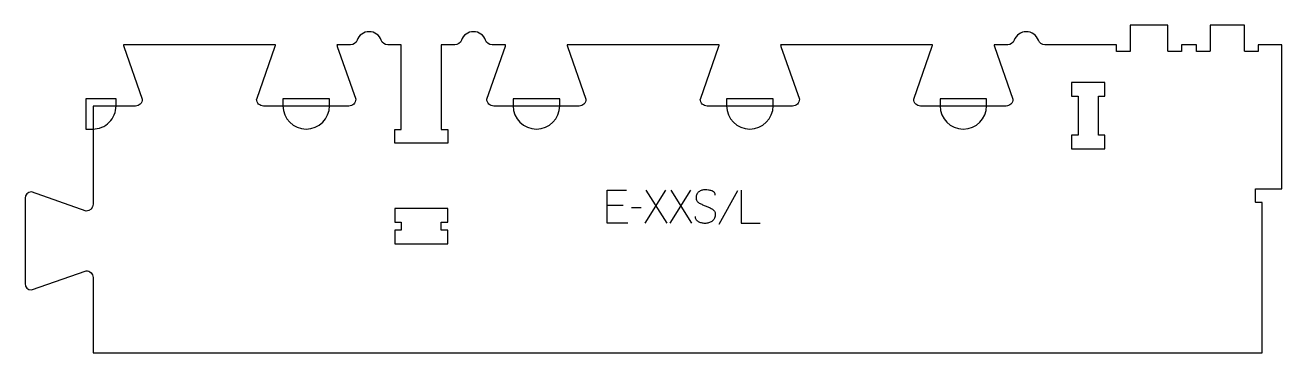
# Model space of a CAD drawing. Extents: x 0 to 1147, y 0 to 300.
import ezdxf

# ---------------------------------------------------------------- set-up
doc = ezdxf.new("R2010")
doc.units = 0
for name, color, linetype in [('1_ANYTOOL_1MMDEEP_LABELS_S', 2, 'CONTINUOUS'), ('3_ANYTOOL_CUTTHROUGH_INSID', 4, 'CONTINUOUS'), ('4_ANYTOOL_CUTTHROUGH_OUTSI', 5, 'CONTINUOUS'), ('5_ANYTOOL_HALF_MILL_9MM_IN', 3, 'CONTINUOUS')]:
    doc.layers.add(name, color=color, linetype=linetype)

msp = doc.modelspace()

# ---------------------------------------------------------------- linework, layer by layer
at = {"layer": '1_ANYTOOL_1MMDEEP_LABELS_S'}
for p, q in [((584.840325, 148.666498), (565.940325, 118.666498)), ((586.083182, 118.666498), (567.140325, 148.666498)), ((607.554611, 148.666498), (588.654611, 118.666498)), ((608.797468, 118.666498), (589.854611, 148.666498)), ((650.497468, 148.195069), (633.311754, 117.423641)), ((546.011754, 134.737927), (531.354611, 134.737927)), ((562.511754, 132.552212), (553.726039, 132.466498))]:
    msp.add_line(p, q, dxfattribs=at)
for points in [[(550.297468, 118.666498), (531.354611, 118.666498), (531.354611, 148.666498), (549.183182, 148.666498)], [(653.926039, 148.666498), (653.926039, 118.666498), (671.026039, 118.666498)]]:
    msp.add_lwpolyline(points, dxfattribs=at)
msp.add_lwpolyline([(630.183182, 144.080784, 0.071867), (629.990069, 145.41739, 0.100684), (629.363539, 146.598641, 0.047558), (628.888986, 147.075091, 0.038563), (628.338986, 147.463819, 0.037928), (627.641798, 147.811288, 0.026634), (626.904611, 148.066498, 0.028461), (623.881277, 148.752481, 0.041577), (620.797468, 149.009355, 0.036938), (619.295108, 148.898215, 0.041531), (617.829611, 148.553998, 0.041583), (616.452234, 147.976789, 0.038125), (615.183182, 147.187927, 0.057611), (614.113029, 146.196022, 0.065808), (613.318896, 144.975427, 0.06469), (612.8414, 143.515872, 0.046778), (612.697468, 141.980784, 0.052235), (612.859824, 140.430941, 0.075448), (613.404611, 138.980784, 0.076671), (614.320703, 137.807731, 0.061023), (615.526039, 136.923641, 0.021951), (618.554893, 135.396295, 0.018213), (621.697468, 134.116498, -0.02405), (624.798952, 132.811036, -0.02981), (627.740325, 131.180784, -0.068439), (628.881627, 130.214853, -0.079282), (629.690325, 128.962927, -0.076308), (630.115325, 127.384244, -0.047772), (630.140325, 125.737927, -0.046243), (629.84709, 124.056967, -0.06359), (629.197468, 122.486141, -0.064671), (628.224644, 121.201952, -0.057073), (626.968896, 120.187927, -0.067522), (624.000588, 118.825016, -0.070793), (620.776039, 118.323641, -0.064027), (617.637024, 118.686156, -0.070447), (614.711754, 119.866498, -0.054374), (613.553336, 120.716131, -0.074742), (612.654611, 121.827212, -0.075199), (612.131603, 123.133591, -0.057737), (611.968896, 124.537927)], format="xyb", dxfattribs=at)
at = {"layer": '3_ANYTOOL_CUTTHROUGH_INSID'}
for points in [[(979.999733, 199), (979.999733, 234.5), (985.999733, 234.5), (985.999733, 247), (955.499733, 247), (955.499733, 234.5), (961.499733, 234.5), (961.499733, 199), (955.499733, 199), (955.499733, 186.5), (985.999733, 186.5), (985.999733, 199)], [(361.499733, 131.920062), (337.749733, 131.920062), (337.499733, 131.920062), (337.499733, 119.420062), (343.499733, 119.420062), (343.499733, 112), (337.499733, 112), (337.499733, 99.5), (337.749733, 99.5), (361.749733, 99.5), (385.749733, 99.5), (385.999733, 99.5), (385.999733, 112), (379.999733, 112), (379.999733, 119.5), (385.999733, 119.5), (385.999733, 132), (361.749733, 132), (361.499733, 132)]]:
    msp.add_lwpolyline(points, close=True, dxfattribs=at)
at = {"layer": '4_ANYTOOL_CUTTHROUGH_OUTSI'}
msp.add_lwpolyline([(379.999733, 281.5), (379.999733, 204), (385.749733, 204, -0.414214), (385.999733, 203.75), (385.999733, 191.75, -0.414214), (385.749733, 191.5), (361.749733, 191.499996), (337.749733, 191.499996, -0.414214), (337.499733, 191.749996), (337.499733, 203.749996, -0.414214), (337.749733, 203.999996), (343.499733, 203.999996), (343.499733, 281.5), (331.095295, 281.5, -0.317837), (325.202739, 285.666667, 0.707107), (303.046726, 285.666667, -0.317837), (297.15417, 281.5), (284.75517, 281.5, 0.061784), (284.990164, 280.10513), (301.885697, 231.832588, -0.084368), (301.899733, 231.75, -0.414214), (295.649733, 225.5), (217.649733, 225.5, -0.414214), (211.399733, 231.75, -0.084368), (211.413768, 231.832588), (228.312881, 280.116195, 0.061178), (228.544295, 281.5), (89.85517, 281.5, 0.061784), (90.090164, 280.10513), (106.985697, 231.832588, -0.084368), (106.999733, 231.75, -0.414214), (100.749733, 225.5), (61.999733, 225.5), (61.999727, 135.773532, -0.411451), (55.75, 129.581361, -0.084369), (55.667412, 129.595396), (5.707953, 147.081348, 0.412073), (0, 141.331501), (0, 63.331501, 0.412073), (5.707953, 57.581655), (55.667412, 75.067606, -0.084369), (55.75, 75.081642, -0.414214), (62, 68.831642), (61.999734, 0), (1129.499733, 0), (1129.499733, 137.500007), (1123.749733, 137.500007, -0.414214), (1123.499733, 137.750007), (1123.499733, 149.750007, -0.414214), (1123.749733, 150.000007), (1147.499733, 150.000007), (1147.499733, 281.5), (1125.999733, 281.5), (1125.999733, 275.75, -0.414214), (1125.749733, 275.5), (1113.749733, 275.5, -0.414214), (1113.499733, 275.75), (1113.499733, 299.5), (1081.910733, 299.5), (1081.910733, 275.75, -0.414214), (1081.660733, 275.5), (1069.660733, 275.5, -0.414214), (1069.410733, 275.75), (1069.410733, 281.5), (1055.999733, 281.5), (1055.999733, 275.75, -0.414214), (1055.749733, 275.5), (1043.749733, 275.5, -0.414214), (1043.499733, 275.75), (1043.499733, 299.5), (1008.999733, 299.5), (1008.999733, 275.75, -0.414214), (1008.749733, 275.5), (996.749733, 275.5, -0.414214), (996.499733, 275.75), (996.499733, 281.5), (943.749733, 281.5), (931.095295, 281.5, -0.317837), (925.202739, 285.666667, 0.707107), (903.046726, 285.666667, -0.317837), (897.15417, 281.5), (884.75517, 281.5, 0.061784), (884.990164, 280.10513), (901.885697, 231.832588, -0.084368), (901.899733, 231.75, -0.414214), (895.649733, 225.5), (817.649733, 225.5, -0.414214), (811.399733, 231.75, -0.084368), (811.413768, 231.832588), (828.312881, 280.116195, 0.061178), (828.544295, 281.5), (689.85517, 281.5, 0.061784), (690.090164, 280.10513), (706.985697, 231.832588, -0.084368), (706.999733, 231.75, -0.414214), (700.749733, 225.5), (622.749733, 225.5, -0.414214), (616.499733, 231.75, -0.084368), (616.513768, 231.832588), (633.412881, 280.116195, 0.061178), (633.644295, 281.5), (494.95517, 281.5, 0.061784), (495.190164, 280.10513), (512.085697, 231.832588, -0.084368), (512.099733, 231.75, -0.414214), (505.849733, 225.5), (427.849733, 225.5, -0.414214), (421.599733, 231.75, -0.084368), (421.613768, 231.832588), (438.512881, 280.116195, 0.061178), (438.744295, 281.5), (426.345295, 281.5, -0.317837), (420.452739, 285.666667, 0.707107), (398.296726, 285.666667, -0.317837), (392.40417, 281.5)], format="xyb", close=True, dxfattribs=at)
at = {"layer": '5_ANYTOOL_HALF_MILL_9MM_IN'}
for points in [[(61.749733, 204.5, 0.414214), (82.999733, 225.75), (82.999733, 232), (55.499733, 232), (55.499733, 204.5)], [(235.399733, 226), (235.399733, 225.75, 1), (277.899733, 225.75), (277.899733, 232), (235.399733, 232)], [(445.599733, 225.75, 1), (488.099733, 225.75), (488.099733, 232), (445.599733, 232)], [(640.499733, 226), (640.499733, 225.75, 1), (682.999733, 225.75), (682.999733, 232), (640.499733, 232)], [(835.399733, 226), (835.399733, 225.75, 1), (877.899733, 225.75), (877.899733, 232), (835.399733, 232)]]:
    msp.add_lwpolyline(points, format="xyb", close=True, dxfattribs=at)

doc.saveas('drawing.dxf')
